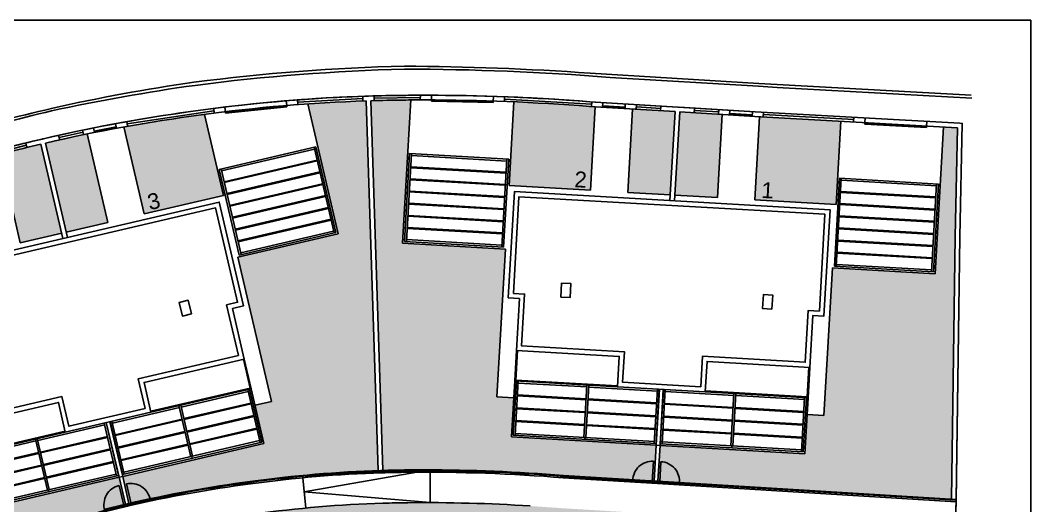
# Model space of a CAD drawing. Header units: millimetres. Extents: x 441061 to 442903, y 4515148 to 4515613.
# Drawn here: x 442022.5 to 442076.5, y 4515587 to 4515612.9 of the extents above; entities that cross this region are included whole.
import ezdxf
from ezdxf.enums import TextEntityAlignment as Align

# ---------------------------------------------------------------- set-up
doc = ezdxf.new("R2010")
doc.units = ezdxf.units.MM
doc.layers.add('01_cartela', color=6, linetype='Continuous', plot=False)
doc.layers.add('01_cesped', color=7, linetype='Continuous', true_color=0x659a66)
for name, color, linetype in [('01_cotas', 254, 'Continuous'), ('01_mono CUBIERTA', 2, 'Continuous'), ('01_piscinas', 254, 'Continuous'), ('01_PÉRGOLAS', 254, 'Continuous')]:
    doc.layers.add(name, color=color, linetype=linetype)
doc.styles.add('Estilo1', font='swissel.ttf')

# ---------------------------------------------------------------- blocks, each defined once
blk = doc.blocks.new('A$C04DE6D7D')
at = {"layer": '01_mono CUBIERTA', "color": 254}
for p, q in [((0.6, 4.63, 0), (0.6, 3, 0)), ((0.62, 4.63, 0), (0.62, 3.02, 0)), ((0.65, 4.63, 0), (0.65, 3.05, 0)), ((16.25, 4.63, 0), (16.25, 3.05, 0)), ((16.28, 4.63, 0), (16.28, 3.02, 0)), ((16.3, 4.63, 0), (16.3, 3, 0)), ((0.6, 3, 0), (6.1, 3, 0)), ((0.6, 3, 0), (0.6, 0, 0)), ((0.62, 3.02, 0), (6.1, 3.02, 0)), ((0.65, 3.05, 0), (6.1, 3.05, 0)), ((0.69, 3, 0), (0.69, 0.1, 0)), ((0.79, 0.1, 0), (0.79, 3, 0)), ((4.465, 2.9), (0.79, 2.9, 0)), ((4.465, 0.2), (4.465, 3)), ((4.565, 0.2), (4.565, 3)), ((8.24, 2.9, 0), (4.565, 2.9)), ((8.24, 0.1, 0), (8.24, 3, 0)), ((8.34, 0.1, 0), (8.34, 3, 0)), ((8.35, 3, 0), (8.35, 0, 0)), ((8.35, 3, 0), (8.35, 0, 0)), ((8.55, 3, 0), (8.55, 0, 0)), ((8.55, 3, 0), (8.55, 0, 0)), ((8.56, 0.1, 0), (8.56, 3, 0)), ((8.66, 0.1, 0), (8.66, 3, 0)), ((8.66, 2.9, 0), (12.335, 2.9)), ((16.25, 3.05, 0), (10.8, 3.05, 0)), ((16.28, 3.02, 0), (10.8, 3.02, 0)), ((16.3, 3, 0), (10.8, 3, 0)), ((12.335, 0.2), (12.335, 3)), ((12.435, 0.2), (12.435, 3)), ((12.435, 2.9), (16.11, 2.9, 0)), ((16.11, 0.1, 0), (16.11, 3, 0)), ((16.21, 3, 0), (16.21, 0.1, 0)), ((16.3, 3, 0), (16.3, 0, 0)), ((0.79, 2.262, 0), (4.465, 2.262)), ((0.79, 2.212, 0), (4.465, 2.212)), ((4.565, 2.262), (8.24, 2.262, 0)), ((4.565, 2.212), (8.24, 2.212, 0)), ((12.335, 2.262), (8.66, 2.262, 0)), ((12.335, 2.212), (8.66, 2.212, 0)), ((16.11, 2.262, 0), (12.435, 2.262)), ((16.11, 2.212, 0), (12.435, 2.212)), ((0.79, 1.575, 0), (4.465, 1.575)), ((0.79, 1.525, 0), (4.465, 1.525)), ((4.565, 1.575), (8.24, 1.575, 0)), ((4.565, 1.525), (8.24, 1.525, 0)), ((12.335, 1.575), (8.66, 1.575, 0)), ((12.335, 1.525), (8.66, 1.525, 0)), ((16.11, 1.575, 0), (12.435, 1.575)), ((16.11, 1.525, 0), (12.435, 1.525)), ((0.79, 0.887, 0), (4.465, 0.887)), ((0.79, 0.837, 0), (4.465, 0.837)), ((4.565, 0.887), (8.24, 0.887, 0)), ((4.565, 0.837), (8.24, 0.837, 0)), ((12.335, 0.887), (8.66, 0.887, 0)), ((12.335, 0.837), (8.66, 0.837, 0)), ((16.11, 0.887, 0), (12.435, 0.887)), ((16.11, 0.837, 0), (12.435, 0.837)), ((8.34, 0.1, 0), (0.69, 0.1, 0)), ((8.24, 0.2, 0), (0.79, 0.2, 0)), ((4.515, 0.1), (4.515, 0.2)), ((4.515, 0.1), (4.515, 0.2)), ((8.56, 0.1, 0), (16.21, 0.1, 0)), ((8.66, 0.2, 0), (16.11, 0.2, 0)), ((12.385, 0.1), (12.385, 0.2)), ((12.385, 0.1), (12.385, 0.2)), ((8.35, 0, 0), (0.6, 0, 0)), ((8.55, 0, 0), (8.35, 0, 0)), ((8.35, 0, 0), (8.55, 0, 0)), ((8.55, 0, 0), (16.3, 0, 0))]:
    blk.add_line(p, q, dxfattribs=at)
at = {"layer": '01_mono CUBIERTA', "color": 254, "elevation": 0}
for points in [[(0, 7.405), (0, 13.1), (16.9, 13.1), (16.9, 7.405), (16.3, 7.405), (16.3, 4.63), (10.8, 4.63), (10.8, 3), (6.1, 3), (6.1, 4.63), (0.6, 4.63), (0.6, 7.405)], [(0.26, 7.665), (0.26, 12.84), (16.64, 12.84), (16.64, 7.665), (16.04, 7.665), (16.04, 4.89), (10.54, 4.89), (10.54, 3.261), (6.36, 3.261), (6.36, 4.89), (0.86, 4.89), (0.86, 7.665)], [(2.8, 7.617), (2.8, 8.367), (3.3, 8.367), (3.3, 7.617)], [(14.1, 7.617), (14.1, 8.367), (13.6, 8.367), (13.6, 7.617)]]:
    blk.add_lwpolyline(points, close=True, dxfattribs=at)
blk = doc.blocks.new('A$C3397442D')
at = {"layer": '01_cotas'}
for p, q in [((0, 4.7), (0, 0)), ((0, 4.7), (5.3, 4.7)), ((0.1, 4.7), (0.1, 0)), ((0.1, 4.6), (5.2, 4.6)), ((5.2, 4.7), (5.2, 0)), ((5.3, 4.7), (5.3, 0)), ((0.1, 4), (5.2, 4)), ((0.1, 3.95), (5.2, 3.95)), ((0.1, 3.35), (5.2, 3.35)), ((0.1, 3.3), (5.2, 3.3)), ((0.1, 2.7), (5.2, 2.7)), ((0.1, 2.65), (5.2, 2.65)), ((0.1, 2.05), (5.2, 2.05)), ((0.1, 2), (5.2, 2)), ((0.1, 1.4), (5.2, 1.4)), ((0.1, 1.35), (5.2, 1.35)), ((0.1, 0.75), (5.2, 0.75)), ((0.1, 0.7), (5.2, 0.7)), ((0.1, 0.1), (5.2, 0.1)), ((0, 0), (5.3, 0))]:
    blk.add_line(p, q, dxfattribs=at)

msp = doc.modelspace()

# ---------------------------------------------------------------- hatches: boundary and pattern name
at = {"layer": '01_cesped', "true_color": 0xc1d7c2}
h = msp.add_hatch(color=9, dxfattribs=at)
h.dxf.hatch_style = 1
h.paths.add_polyline_path([(442037.889, 4515608.475), (442039.161, 4515608.554), (442040.184, 4515608.604), (442041.008, 4515608.631), (442041.649, 4515588.891), (442040.21, 4515588.818), (442038.44, 4515588.697), (442036.635, 4515588.524), (442034.808, 4515588.299), (442033.014, 4515588.039), (442031.529, 4515587.787), (442030.141, 4515587.52), (442028.333, 4515587.126), (442027.996, 4515588.572), (442035.544, 4515590.331), (442035.068, 4515592.376), (442035.944, 4515592.58), (442034.151, 4515600.278), (442039.508, 4515601.526)])
h = msp.add_hatch(color=9, dxfattribs=at)
h.dxf.hatch_style = 1
h.paths.add_polyline_path([(442041.257, 4515608.643), (442043.394, 4515608.682), (442042.954, 4515601.033), (442048.445, 4515600.717), (442047.99, 4515592.826), (442048.889, 4515592.774), (442048.768, 4515590.678), (442056.496, 4515590.233), (442056.396, 4515588.326), (442054.937, 4515588.415), (442052.629, 4515588.556), (442049.869, 4515588.742), (442048.463, 4515588.819), (442046.78, 4515588.883), (442045.456, 4515588.912), (442043.681, 4515588.92), (442042.868, 4515588.912), (442041.899, 4515588.899)])
h = msp.add_hatch(color=9, dxfattribs=at)
h.dxf.hatch_style = 1
h.paths.add_polyline_path([(442048.64, 4515604.107), (442048.898, 4515608.583), (442050.206, 4515608.52), (442051.582, 4515608.436), (442053.24, 4515608.319), (442052.983, 4515603.857)], flags=17)
h = msp.add_hatch(color=9, dxfattribs=at)
h.dxf.hatch_style = 1
h.paths.add_polyline_path([(442028.01, 4515607.234), (442029.37, 4515607.47), (442030.696, 4515607.678), (442031.688, 4515607.82), (442032.373, 4515607.913), (442033.381, 4515603.585), (442029.144, 4515602.599)])
h = msp.add_hatch(color=9, dxfattribs=at)
h.dxf.hatch_style = 1
h.paths.add_polyline_path([(442055.221, 4515608.198), (442057.507, 4515608.059), (442057.251, 4515603.611), (442054.98, 4515603.742)])
h = msp.add_hatch(color=9, dxfattribs=at)
h.dxf.hatch_style = 1
h.paths.add_polyline_path([(442057.756, 4515608.044), (442060.028, 4515607.913), (442059.772, 4515603.466), (442057.5, 4515603.597)])
h = msp.add_hatch(color=9, dxfattribs=at)
h.dxf.hatch_style = 1
h.paths.add_polyline_path([(442062.024, 4515607.785), (442061.768, 4515603.351), (442066.111, 4515603.101), (442066.367, 4515607.544)])
h = msp.add_hatch(color=9, dxfattribs=at)
h.dxf.hatch_style = 1
h.paths.add_polyline_path([(442023.874, 4515606.382), (442024.63, 4515606.55), (442025.9, 4515606.831), (442026.097, 4515606.865), (442027.196, 4515602.145), (442024.981, 4515601.629)])
h = msp.add_hatch(color=9, dxfattribs=at)
h.dxf.hatch_style = 1
h.paths.add_polyline_path([(442071.858, 4515607.228), (442072.596, 4515607.199), (442072.273, 4515587.359), (442056.595, 4515588.314), (442056.705, 4515590.221), (442064.442, 4515589.775), (442064.563, 4515591.872), (442065.461, 4515591.82), (442065.916, 4515599.711), (442071.407, 4515599.395)])
h = msp.add_hatch(color=9, dxfattribs=at)
h.dxf.hatch_style = 1
h.paths.add_polyline_path([(442021.426, 4515605.76), (442021.616, 4515605.816), (442022.877, 4515606.14), (442023.631, 4515606.322), (442024.737, 4515601.572), (442022.522, 4515601.056)])
h = msp.add_hatch(color=9, dxfattribs=at)
h.dxf.hatch_style = 1
h.paths.add_polyline_path([(442008.317, 4515601.969), (442009.735, 4515602.384), (442011.457, 4515594.992), (442017.107, 4515596.308), (442018.901, 4515588.61), (442019.777, 4515588.814), (442020.254, 4515586.769), (442027.801, 4515588.527), (442028.139, 4515587.08), (442027.395, 4515586.9), (442027.022, 4515586.805), (442026.679, 4515586.703), (442024.379, 4515586.024), (442022.029, 4515585.348), (442019.924, 4515584.757), (442018.333, 4515584.307), (442016.792, 4515583.856), (442015.346, 4515583.434), (442013.864, 4515583)])
h = msp.add_hatch(color=9, dxfattribs=at)
h.dxf.hatch_style = 1
h.paths.add_polyline_path([(442033.288, 4515586.311), (442034.738, 4515586.524), (442036.215, 4515586.715), (442037.355, 4515586.84), (442038.68, 4515586.96), (442039.963, 4515587.051), (442041.249, 4515587.116), (442042.565, 4515587.156), (442043.764, 4515587.17), (442045.456, 4515587.162), (442046.967, 4515587.127), (442048.181, 4515587.08), (442049.769, 4515586.99), (442051.402, 4515586.877), (442052.912, 4515586.785), (442054.788, 4515586.671), (442056.464, 4515586.569), (442058.948, 4515586.418), (442060.78, 4515586.306), (442062.603, 4515586.195), (442063.82, 4515586.121), (442064.218, 4515586.097), (442064.374, 4515585.064), (442062.601, 4515584.784), (442061.586, 4515584.612), (442060.371, 4515584.381), (442059.138, 4515584.114), (442057.745, 4515583.803), (442054.972, 4515583.158), (442053.784, 4515582.87), (442052.957, 4515582.666), (442051.88, 4515582.395), (442050.947, 4515582.156), (442049.884, 4515581.879), (442048.716, 4515581.568), (442047.69, 4515581.289), (442046.651, 4515580.979), (442045.401, 4515580.591), (442043.725, 4515580.045), (442042.013, 4515579.458), (442040.921, 4515579.067), (442040.093, 4515578.762), (442039.231, 4515578.437), (442038.423, 4515578.125), (442037.319, 4515577.687), (442036.63, 4515577.407), (442036.206, 4515578.537), (442035.789, 4515579.648), (442035.272, 4515581.025), (442034.826, 4515582.211), (442034.331, 4515583.531), (442033.805, 4515584.932)])

# ---------------------------------------------------------------- linework, layer by layer
at = {"layer": '01_cartela', "color": 3, "elevation": 0}
msp.add_lwpolyline([(441933.538, 4515612.944), (441933.538, 4515512.447), (442076.515, 4515512.447), (442076.515, 4515612.944)], close=True, dxfattribs=at)
at = {"layer": '01_piscinas'}
for p, q in [((442040.833, 4515608.629), (442040.825, 4515608.88)), ((442041.432, 4515608.648), (442041.424, 4515608.899)), ((442043.898, 4515608.685), (442043.903, 4515608.935)), ((442044.498, 4515608.686), (442044.503, 4515608.936)), ((442033.483, 4515608.03), (442036.766, 4515608.365)), ((442036.764, 4515608.39), (442036.739, 4515608.639)), ((442036.766, 4515608.365), (442036.772, 4515608.315)), ((442037.362, 4515608.438), (442037.337, 4515608.687)), ((442037.35, 4515608.56), (442040.829, 4515608.754)), ((442039.508, 4515601.526), (442037.889, 4515608.475)), ((442041.649, 4515588.891), (442041.007, 4515608.635)), ((442041.257, 4515608.643), (442041.899, 4515588.899)), ((442041.428, 4515608.774), (442043.9, 4515608.809)), ((442042.954, 4515601.033), (442043.394, 4515608.682)), ((442044.498, 4515608.661), (442044.497, 4515608.611)), ((442044.497, 4515608.611), (442047.796, 4515608.552)), ((442044.498, 4515608.661), (442047.797, 4515608.602)), ((442047.797, 4515608.602), (442047.796, 4515608.552)), ((442047.798, 4515608.627), (442047.802, 4515608.877)), ((442048.397, 4515608.604), (442048.402, 4515608.854)), ((442048.399, 4515608.727), (442053.048, 4515608.456)), ((442048.64, 4515604.107), (442048.898, 4515608.583)), ((442057.646, 4515608.301), (442052.952, 4515608.587)), ((442053.04, 4515608.331), (442053.055, 4515608.58)), ((442053.639, 4515608.294), (442053.654, 4515608.544)), ((442053.644, 4515608.369), (442054.841, 4515608.296)), ((442054.837, 4515608.221), (442054.852, 4515608.471)), ((442055.436, 4515608.185), (442055.451, 4515608.434)), ((442056.733, 4515608.106), (442056.748, 4515608.356)), ((442028.233, 4515607.408), (442032.873, 4515608.103)), ((442033.381, 4515603.585), (442032.373, 4515607.913)), ((442032.885, 4515607.981), (442032.86, 4515608.23)), ((442033.481, 4515608.055), (442033.456, 4515608.304)), ((442033.483, 4515608.03), (442033.489, 4515607.981)), ((442033.489, 4515607.981), (442036.772, 4515608.315)), ((442057.507, 4515608.059), (442052.934, 4515608.337)), ((442052.983, 4515603.857), (442053.24, 4515608.319)), ((442053.641, 4515608.319), (442054.838, 4515608.246)), ((442054.98, 4515603.742), (442055.236, 4515608.197)), ((442055.443, 4515608.31), (442056.741, 4515608.235)), ((442057.234, 4515603.312), (442057.507, 4515608.059)), ((442057.483, 4515603.298), (442057.756, 4515608.044)), ((442057.721, 4515608.296), (442061.787, 4515608.049)), ((442057.756, 4515608.044), (442061.772, 4515607.799)), ((442058.53, 4515607.996), (442058.544, 4515608.246)), ((442058.537, 4515608.121), (442059.835, 4515608.042)), ((442059.772, 4515603.466), (442060.027, 4515607.904)), ((442059.828, 4515607.917), (442059.843, 4515608.167)), ((442060.426, 4515607.881), (442060.442, 4515608.13)), ((442060.428, 4515607.906), (442061.626, 4515607.833)), ((442060.431, 4515607.956), (442061.629, 4515607.883)), ((442061.624, 4515607.808), (442061.639, 4515608.058)), ((442061.772, 4515607.799), (442072.596, 4515607.199)), ((442061.787, 4515608.049), (442072.725, 4515607.443)), ((442062.223, 4515607.774), (442062.238, 4515608.024)), ((442062.231, 4515607.899), (442067.053, 4515607.632)), ((442027.668, 4515607.172), (442027.621, 4515607.417)), ((442028.257, 4515607.285), (442028.21, 4515607.531)), ((442061.768, 4515603.351), (442062.024, 4515607.785)), ((442066.111, 4515603.101), (442066.367, 4515607.544)), ((442067.046, 4515607.507), (442067.06, 4515607.756)), ((442067.644, 4515607.449), (442067.641, 4515607.399)), ((442067.641, 4515607.399), (442070.936, 4515607.216)), ((442067.644, 4515607.449), (442070.939, 4515607.266)), ((442067.645, 4515607.474), (442067.659, 4515607.723)), ((442070.939, 4515607.266), (442070.936, 4515607.216)), ((442070.94, 4515607.291), (442070.954, 4515607.541)), ((442072.851, 4515607.428), (442072.724, 4515601.364)), ((442072.725, 4515607.443), (442072.851, 4515607.428)), ((442024.573, 4515606.794), (442024.63, 4515606.55)), ((442024.601, 4515606.673), (442025.877, 4515606.954)), ((442025.9, 4515606.831), (442025.853, 4515607.076)), ((442027.196, 4515602.145), (442026.097, 4515606.865)), ((442026.49, 4515606.944), (442026.442, 4515607.19)), ((442026.475, 4515607.018), (442027.654, 4515607.245)), ((442026.485, 4515606.969), (442027.663, 4515607.196)), ((442029.144, 4515602.599), (442028.062, 4515607.244)), ((442071.407, 4515599.395), (442071.859, 4515607.24)), ((442072.596, 4515607.199), (442072.474, 4515601.368)), ((442021.58, 4515605.936), (442022.848, 4515606.265)), ((442022.821, 4515606.384), (442022.877, 4515606.14)), ((442024.805, 4515601.28), (442023.631, 4515606.322)), ((442023.874, 4515606.382), (442025.049, 4515601.337)), ((442022.522, 4515601.056), (442021.426, 4515605.76)), ((442052.983, 4515603.857), (442048.64, 4515604.107)), ((442029.144, 4515602.599), (442033.381, 4515603.585)), ((442057.251, 4515603.611), (442054.98, 4515603.742)), ((442057.5, 4515603.597), (442059.772, 4515603.466)), ((442061.768, 4515603.351), (442066.111, 4515603.101)), ((442024.981, 4515601.629), (442027.196, 4515602.145)), ((442024.737, 4515601.572), (442022.522, 4515601.056)), ((442034.151, 4515600.278), (442039.508, 4515601.526)), ((442072.474, 4515601.368), (442072.273, 4515587.359)), ((442072.724, 4515601.364), (442072.523, 4515587.344)), ((442048.445, 4515600.717), (442042.954, 4515601.033)), ((442035.944, 4515592.58), (442034.151, 4515600.278)), ((442047.99, 4515592.826), (442048.445, 4515600.717)), ((442065.461, 4515591.82), (442065.916, 4515599.711)), ((442065.916, 4515599.711), (442071.407, 4515599.395)), ((442048.889, 4515592.774), (442047.99, 4515592.826)), ((442035.068, 4515592.376), (442035.944, 4515592.58)), ((442064.563, 4515591.872), (442065.461, 4515591.82)), ((442044.417, 4515587.171, 0), (442044.423, 4515588.921)), ((442056.293, 4515588.283), (442056.356, 4515589.381)), ((442056.692, 4515588.259), (442056.755, 4515589.358)), ((442037.619, 4515588.575, 0), (442037.614, 4515588.624)), ((442037.779, 4515586.882, 0), (442037.626, 4515588.5, 0)), ((442051.544, 4515588.622), (442056.495, 4515588.32)), ((442028.052, 4515587.009), (442027.803, 4515588.081)), ((442028.442, 4515587.099), (442028.192, 4515588.171)), ((442056.57, 4515588.316), (442056.495, 4515588.32)), ((442072.523, 4515587.344), (442056.57, 4515588.316)), ((442072.522, 4515587.287), (442072.441, 4515584.196)), ((442072.523, 4515587.344), (442072.522, 4515587.287))]:
    msp.add_line(p, q, dxfattribs=at)
for points in [[(442013.169, 4515605.222, -0.017052), (442024.193, 4515608.229, -0.020922), (442031.806, 4515609.627, -0.027056), (442043.046, 4515610.491, -0.015663), (442052.977, 4515610.115), (442061.98, 4515609.565), (442073.323, 4515608.945)], [(442073.358, 4515608.782), (442062.962, 4515609.344), (442061.969, 4515609.421), (442054.036, 4515609.891, 0.019411), (442043.057, 4515610.33, 0.025858), (442031.861, 4515609.465, 0.017876), (442024.202, 4515608.106, 0.01262), (442013.221, 4515605.086)], [(442013.215, 4515539.274), (442023.738, 4515545.081), (442030.737, 4515548.954, -0.013397), (442040.105, 4515553.929, -0.04126), (442053.939, 4515559.301, -0.013987), (442065.212, 4515562.042, -0.013983), (442071.087, 4515562.907, -0.020078), (442074.091, 4515563.142), (442074.186, 4515563.16), (442073.402, 4515566.003), (442072.78, 4515570.037), (442072.197, 4515574.932), (442072.522, 4515587.287), (442072.724, 4515601.364), (442072.851, 4515607.428), (442072.725, 4515607.443), (442061.787, 4515608.049), (442052.952, 4515608.587, 0.022373), (442042.977, 4515608.929, 0.031319), (442032.149, 4515608.135, 0.030707), (442021.68, 4515606.098, -0.006248)], [(441960.576, 4515588.09), (441971.137, 4515570.432), (441971.312, 4515570.482), (441977.278, 4515572.214), (441983.779, 4515574.091), (441988.37, 4515575.416), (441994.279, 4515577.096), (441998.377, 4515578.304), (441998.813, 4515578.433), (442010.707, 4515581.947), (442013.78, 4515582.846), (442013.823, 4515582.859), (442019.002, 4515584.373, 0.005834), (442027.082, 4515586.693, -0.002251), (442027.665, 4515586.838, -0.002318), (442028.266, 4515586.982, -0.000235), (442028.281, 4515586.985, -0.000109), (442028.309, 4515586.992, -0.024812), (442034.826, 4515588.175, -0.026464), (442041.846, 4515588.764, -0.005162), (442043.221, 4515588.792, -0.022761), (442051.536, 4515588.498), (442056.564, 4515588.192), (442072.521, 4515587.22)], [(441960.65, 4515588.112), (441971.171, 4515570.52), (441971.291, 4515570.554), (441977.258, 4515572.286), (441983.758, 4515574.163), (441988.349, 4515575.488), (441994.258, 4515577.168), (441998.356, 4515578.376), (441998.792, 4515578.505), (442010.686, 4515582.019), (442013.759, 4515582.918), (442013.802, 4515582.931), (442018.982, 4515584.445, 0.005835), (442027.062, 4515586.766, -0.002257), (442027.648, 4515586.911, -0.002318), (442028.249, 4515587.055, -0.000234), (442028.264, 4515587.058, -0.000109), (442028.292, 4515587.065, -0.024811), (442034.816, 4515588.25, -0.026464), (442041.844, 4515588.839, -0.005162), (442043.22, 4515588.867, -0.022759), (442051.542, 4515588.573), (442056.568, 4515588.266), (442072.523, 4515587.295)]]:
    msp.add_lwpolyline(points, format="xyb", dxfattribs=at)
at = {"layer": '01_piscinas', "elevation": 0}
for points in [[(442056.396, 4515588.326), (442056.505, 4515590.232)], [(442056.595, 4515588.314), (442056.705, 4515590.221)], [(442028.139, 4515587.08), (442027.801, 4515588.527)], [(442027.996, 4515588.572), (442028.333, 4515587.126)]]:
    msp.add_lwpolyline(points, dxfattribs=at)
at = {"layer": '01_piscinas'}
for points in [[(442044.423, 4515588.921), (442044.142, 4515588.872)], [(442043.704, 4515588.796), (442037.697, 4515587.753), (442044.417, 4515587.171)]]:
    msp.add_lwpolyline(points, dxfattribs=at)
at = {"layer": '01_piscinas', "elevation": 0}
msp.add_lwpolyline([(442049.769, 4515586.995, 0.018198), (442043.235, 4515587.167, 0.005162), (442041.894, 4515587.139, 0.026485), (442035.041, 4515586.564, 0.006797), (442033.288, 4515586.311, 0.006797)], format="xyb", dxfattribs=at)
at = {"layer": '01_piscinas'}
for centre, radius, start, end in [((442043.895, 4515522.182), 86.752, 91.82996, 97.78157), ((442043.895, 4515522.182), 86.752, 90.60624, 91.82996), ((442044.144, 4515497.351), 111.584, 90, 90.59968), ((442044.144, 4515497.351), 111.584, 85.47301, 90), ((442043.895, 4515522.182), 86.502, 91.91267, 97.78198), ((442043.894, 4515522.183), 86.5, 90.60625, 91.74709), ((442044.144, 4515497.351), 111.334, 90, 90.59968), ((442044.144, 4515497.351), 111.334, 85.47184, 90), ((442043.483, 4515521.963), 86.914, 97.49309, 103.11233), ((442043.679, 4515520.71), 87.932, 97.5128, 103.01665), ((442043.471, 4515522.011), 86.865, 103.1589, 104.52854), ((442043.471, 4515522.011), 86.615, 103.24173, 104.52533), ((442037.823, 4515546.243), 61.983, 103.10848, 103.1746), ((442043.892, 4515522.201), 66.719, 90.57942, 91.76237), ((442044.144, 4515497.352), 91.569, 90, 90.5794), ((442044.144, 4515497.352), 91.569, 85.3647, 90), ((442056.296, 4515588.332), 1.05, 86.7042, 179.1954), ((442056.695, 4515588.309), 1.05, 353.7632, 86.7042), ((442043.892, 4515522.201), 66.719, 91.81929, 97.8258), ((442043.892, 4515522.201), 66.719, 91.76237, 91.81929), ((442028.041, 4515587.058), 1.05, 103.112, 196.6208), ((442028.431, 4515587.149), 1.05, 9.6033, 103.112), ((442043.482, 4515521.964), 66.899, 97.44993, 103.13495), ((442043.438, 4515522.143), 66.715, 103.17113, 104.22194), ((442032.093, 4515570.724), 16.827, 103.0979, 103.2504), ((442032.093, 4515570.724), 16.827, 103.1969, 103.2504), ((442043.482, 4515521.964), 66.899, 103.13495, 103.15986)]:
    msp.add_arc(centre, radius, start, end, dxfattribs=at)

# ---------------------------------------------------------------- block references
at = {"layer": '01_mono CUBIERTA'}
for p, rotation in [((442048.169, 4515590.712, 0), 356.7041834591408), ((442019.669, 4515586.633, 0), 13.1120497554473)]:
    msp.add_blockref('A$C04DE6D7D', p, dxfattribs=dict(at, rotation=rotation))
at = {"layer": '01_PÉRGOLAS'}
for p, rotation in [((442034.226, 4515600.398), 13.11205661145511), ((442043.059, 4515601.127), 356.7041903091916), ((442066.021, 4515599.805), 356.7041903091916)]:
    msp.add_blockref('A$C3397442D', p, dxfattribs=dict(at, rotation=rotation))

# ---------------------------------------------------------------- texts
at = {"layer": '01_piscinas', "color": 251, "style": 'Estilo1'}
for s, rotation, p in [('2', 357, (442052.444, 4515604.009)), ('1', 357, (442062.431, 4515603.434)), ('3', 13.4079, (442029.757, 4515602.865))]:
    msp.add_text(s, height=0.849, rotation=rotation, dxfattribs=at).set_placement(p, align=Align.CENTER)

doc.saveas('drawing.dxf')
